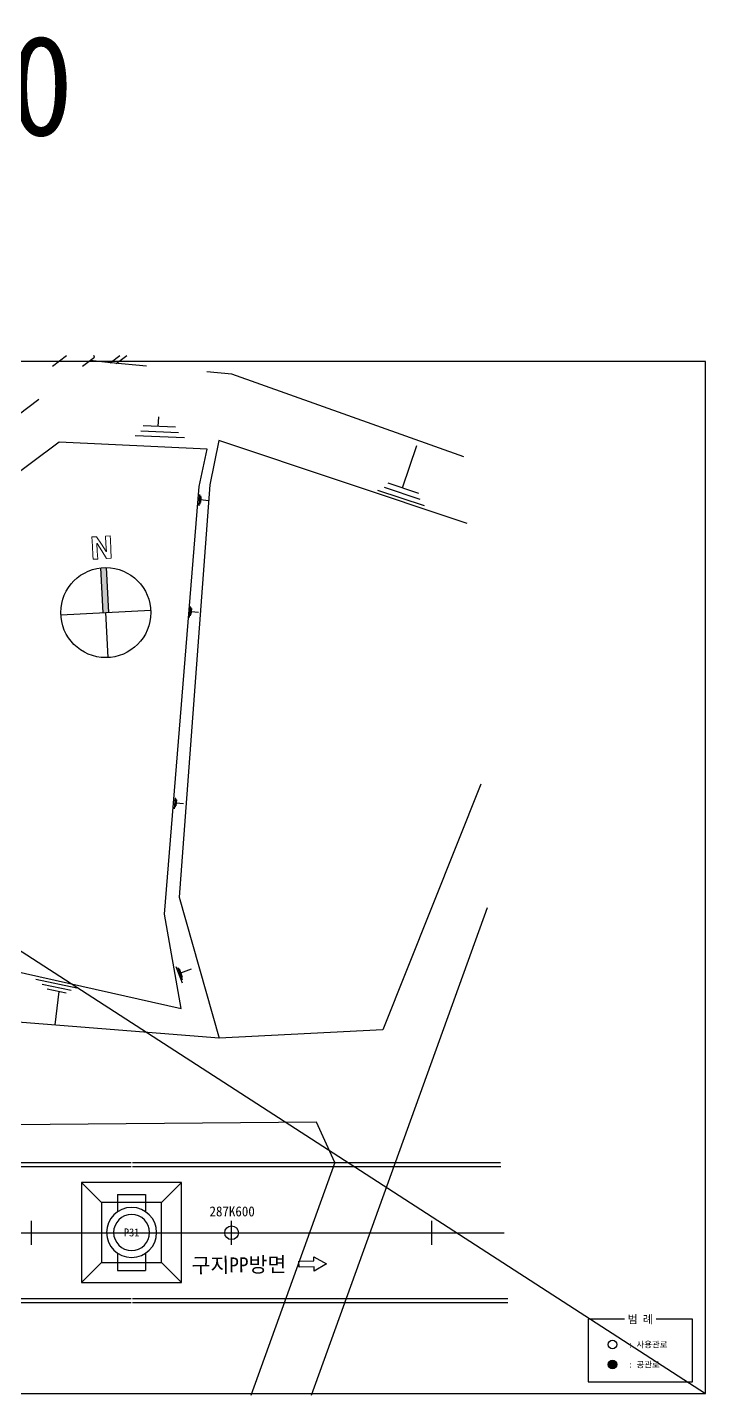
# Model space of a CAD drawing. Extents: x -230 to 359, y 103089 to 103233.
# Drawn here: x 291.4 to 359.2, y 103096.6 to 103233.4 of the extents above; entities that cross this region are included whole.
import ezdxf
from ezdxf.enums import TextEntityAlignment as Align

# ---------------------------------------------------------------- set-up
doc = ezdxf.new("R2010")
doc.units = 0
doc.header["$MEASUREMENT"] = 0
for name, color, linetype in [('TX-PAPR', 2, 'CONTINUOUS'), ('TZ-BASE', 253, 'CONTINUOUS'), ('TZ-LINE', 7, 'CONTINUOUS'), ('TZ-TEX2', 3, 'CONTINUOUS')]:
    doc.layers.add(name, color=color, linetype=linetype)
doc.styles.get("Standard").update_dxf_attribs({"font": 'GulimChe.ttf'})

msp = doc.modelspace()

# ---------------------------------------------------------------- hatches: boundary and pattern name
at = {"layer": 'TZ-LINE', "ltscale": 2}
h = msp.add_hatch(color=256, dxfattribs=at)
h.dxf.hatch_style = 1
h.paths.add_polyline_path([(349.475, 103099.707, 1), (350.329, 103099.707, 1)])

# ---------------------------------------------------------------- linework, layer by layer
at = {"layer": 'TX-PAPR'}
msp.add_lwpolyline([(200, 103096.8), (359.2, 103096.8), (359.2, 103200), (200, 103200)], close=True, dxfattribs=at)
msp.add_lwpolyline([(200.631, 103199.326), (359.2, 103096.8)], dxfattribs=at)
at = {"layer": 'TZ-BASE'}
for p, q in [((298.987, 103174.877), (298.752, 103179.363)), ((299.291, 103179.391), (299.526, 103174.905)), ((294.762, 103174.657), (303.75, 103175.126)), ((299.491, 103170.397), (299.256, 103174.891))]:
    msp.add_line(p, q, dxfattribs=at)
at = {"layer": 'TZ-BASE', "extrusion": (0, 0, -1)}
for p, q in [((226.903, 103119.913), (301.803, 103119.911)), ((226.903, 103119.513), (301.803, 103119.511)), ((301.933, 103119.911), (338.707, 103119.91)), ((301.933, 103119.511), (338.728, 103119.51)), ((298.836, 103115.912), (296.836, 103117.912)), ((304.836, 103115.912), (306.836, 103117.912)), ((300.436, 103116.712), (303.236, 103116.712)), ((300.436, 103116.712), (300.436, 103114.984)), ((303.236, 103116.712), (303.236, 103114.984)), ((291.821, 103111.681), (291.821, 103114.081)), ((311.821, 103111.681), (311.821, 103114.081)), ((331.821, 103111.68), (331.821, 103114.08)), ((300.436, 103110.841), (300.436, 103109.113)), ((303.236, 103110.841), (303.236, 103109.113)), ((298.836, 103109.913), (296.836, 103107.913)), ((304.836, 103109.913), (306.836, 103107.913)), ((300.436, 103109.113), (303.236, 103109.113)), ((226.903, 103106.313), (301.803, 103106.311)), ((226.903, 103105.913), (301.803, 103105.911)), ((301.933, 103106.311), (339.417, 103106.31)), ((301.933, 103105.911), (339.438, 103105.91))]:
    msp.add_line(p, q, dxfattribs=at)
at = {"layer": 'TZ-BASE'}
for points in [[(293.928, 103199.529), (295.341, 103200.6)], [(296.941, 103199.529), (298.133, 103200.431), (298.043, 103200.6)], [(303.327, 103199.529), (299.741, 103199.861), (297.695, 103200.1)], [(299.682, 103199.868), (300.672, 103200.6)], [(300.288, 103199.811), (301.357, 103200.6)], [(335.024, 103190.455), (311.844, 103198.739), (309.361, 103198.969)], [(336.733, 103157.723), (326.933, 103133.177), (310.575, 103132.348), (290.056, 103133.959), (284.435, 103135.186), (267.322, 103133.773), (255.437, 103133.098), (250.994, 103132.894), (232.589, 103132.268), (221.552, 103131.871), (215.346, 103134.008), (214.941, 103135.853), (222.97, 103147.703), (225.982, 103148.925), (234.826, 103152.466), (252.107, 103165.751), (278.915, 103185.886), (292.563, 103196.215)], [(304.503, 103193.492), (304.549, 103194.454)], [(306.532, 103192.876), (302.748, 103193.031)], [(306.232, 103193.421), (302.998, 103193.555)], [(306.776, 103135.309), (305.111, 103144.727), (308.589, 103187.509), (309.381, 103191.238), (294.598, 103191.919), (279.678, 103180.789), (264.268, 103169.54), (236.802, 103147.942), (228.231, 103144.891), (220.284, 103137.397), (220.481, 103137.055), (220.906, 103136.956), (245.358, 103139.69), (270.317, 103140.972), (285.571, 103140.058), (306.776, 103135.309)], [(307.125, 103192.366), (302.204, 103192.556)], [(335.371, 103183.812), (310.565, 103192.085), (309.643, 103187.654), (306.594, 103146.437), (310.575, 103132.348)], [(328.906, 103187.353), (330.34, 103191.586)], [(330.688, 103186.202), (327.092, 103187.392)], [(330.549, 103186.809), (327.476, 103187.827)], [(308.631, 103186.689), (308.54, 103185.566)], [(308.711, 103186.573), (308.638, 103185.744)], [(308.766, 103186.467), (308.714, 103185.896)], [(308.742, 103186.186), (309.474, 103186.111)], [(331.117, 103185.549), (326.438, 103187.085)], [(307.68, 103175.509), (307.588, 103174.385)], [(307.759, 103175.393), (307.686, 103174.563)], [(307.814, 103175.286), (307.762, 103174.715)], [(307.79, 103175.006), (308.522, 103174.931)], [(306.183, 103156.378), (306.092, 103155.254)], [(306.263, 103156.262), (306.19, 103155.432)], [(306.318, 103156.155), (306.266, 103155.584)], [(306.294, 103155.875), (307.026, 103155.8)], [(337.377, 103145.382), (319.775, 103096.6)], [(306.246, 103139.515), (306.88, 103137.862)], [(296.364, 103137.356), (292.268, 103138.195)], [(306.438, 103139.404), (306.898, 103138.18)], [(306.588, 103139.291), (306.902, 103138.447)], [(306.745, 103138.877), (307.832, 103139.268)], [(295.802, 103137.109), (292.896, 103137.717)], [(295.291, 103136.842), (293.404, 103137.228)], [(294.565, 103136.99), (294.17, 103133.668)], [(322.146, 103119.91), (320.304, 103123.958), (286.08, 103123.648), (228.198, 103124.17), (199.8, 103122.688)], [(322.146, 103119.91), (313.735, 103096.6)]]:
    msp.add_lwpolyline(points, dxfattribs=at)
at = {"layer": 'TZ-BASE', "lineweight": 0}
msp.add_lwpolyline([(297.871, 103182.454), (297.919, 103181.531), (297.968, 103180.599), (297.987, 103180.223), (298.444, 103180.247), (298.404, 103181.017), (298.363, 103181.789), (298.384, 103181.79), (298.86, 103181.052), (299.337, 103180.304), (299.805, 103180.318), (299.756, 103181.241), (299.708, 103182.173), (299.688, 103182.549), (299.231, 103182.525), (299.271, 103181.764), (299.31, 103181.004), (299.29, 103181.003), (298.814, 103181.741), (298.327, 103182.478), (297.871, 103182.454)], dxfattribs=at)
at = {"layer": 'TZ-BASE', "extrusion": (0, 0, -1)}
for points in [[(-306.836, 103117.912), (-296.836, 103117.912), (-296.836, 103107.913), (-306.836, 103107.913)], [(-304.836, 103115.912), (-298.836, 103115.912), (-298.836, 103109.913), (-304.836, 103109.913)]]:
    msp.add_lwpolyline(points, close=True, dxfattribs=at)
msp.add_lwpolyline([(-199.8, 103112.883), (-339.074, 103112.88)], dxfattribs=at)
at = {"layer": 'TZ-BASE'}
msp.add_lwpolyline([(320.052, 103110.481), (321.305, 103109.776), (320.068, 103109.042), (320.063, 103109.462), (318.563, 103109.445), (318.556, 103110.045), (320.056, 103110.062)], close=True, dxfattribs=at)
for centre, radius in [((299.256, 103174.891), 4.5), ((311.821, 103112.881), 0.684)]:
    msp.add_circle(centre, radius, dxfattribs=at)
at = {"layer": 'TZ-BASE', "extrusion": (0, 0, -1)}
for radius in [2.5, 1.8]:
    msp.add_circle((-301.836, 103112.913), radius, dxfattribs=at)
at = {"layer": 'TZ-BASE'}
for points in [[(298.752, 103179.363), (299.022, 103179.385), (298.987, 103174.877), (299.256, 103174.891)], [(299.291, 103179.391), (299.022, 103179.385), (299.526, 103174.905), (299.256, 103174.891)]]:
    msp.add_solid(points, dxfattribs=at)
at = {"layer": 'TZ-LINE', "ltscale": 2, "elevation": 0.31}
msp.add_lwpolyline([(351.088, 103104.252), (347.465, 103104.252), (347.465, 103097.978), (357.878, 103097.978), (357.878, 103104.252), (354.255, 103104.252)], dxfattribs=at)
at = {"layer": 'TZ-LINE', "ltscale": 2}
for centre in [(349.902, 103101.707, 0.31), (349.902, 103099.707, 0.31)]:
    msp.add_circle(centre, 0.427, dxfattribs=at)

# ---------------------------------------------------------------- texts
at = {"layer": 'TZ-BASE'}
msp.add_text('287K600', height=1, dxfattribs=at).set_placement((311.881, 103114.524), align=Align.CENTER)
msp.add_text('구지PP방면', height=1.5, rotation=0.64432, dxfattribs=at).set_placement((312.558, 103109.691), align=Align.MIDDLE)
at = {"layer": 'TZ-TEX2'}
for s, height, p in [('1/200', 10, (279.863, 103226.783)), ('P31', 0.8, (301.836, 103112.913)), ('범 례', 0.8, (352.672, 103104.252, 0.31))]:
    msp.add_text(s, height=height, dxfattribs=at).set_placement(p, align=Align.MIDDLE)
for s, p in [(': 사용관로', (351.478, 103101.707, 0.31)), (': 공관로', (351.478, 103099.707, 0.31))]:
    msp.add_text(s, height=0.6, dxfattribs=at).set_placement(p, align=Align.MIDDLE_LEFT)

doc.saveas('drawing.dxf')
